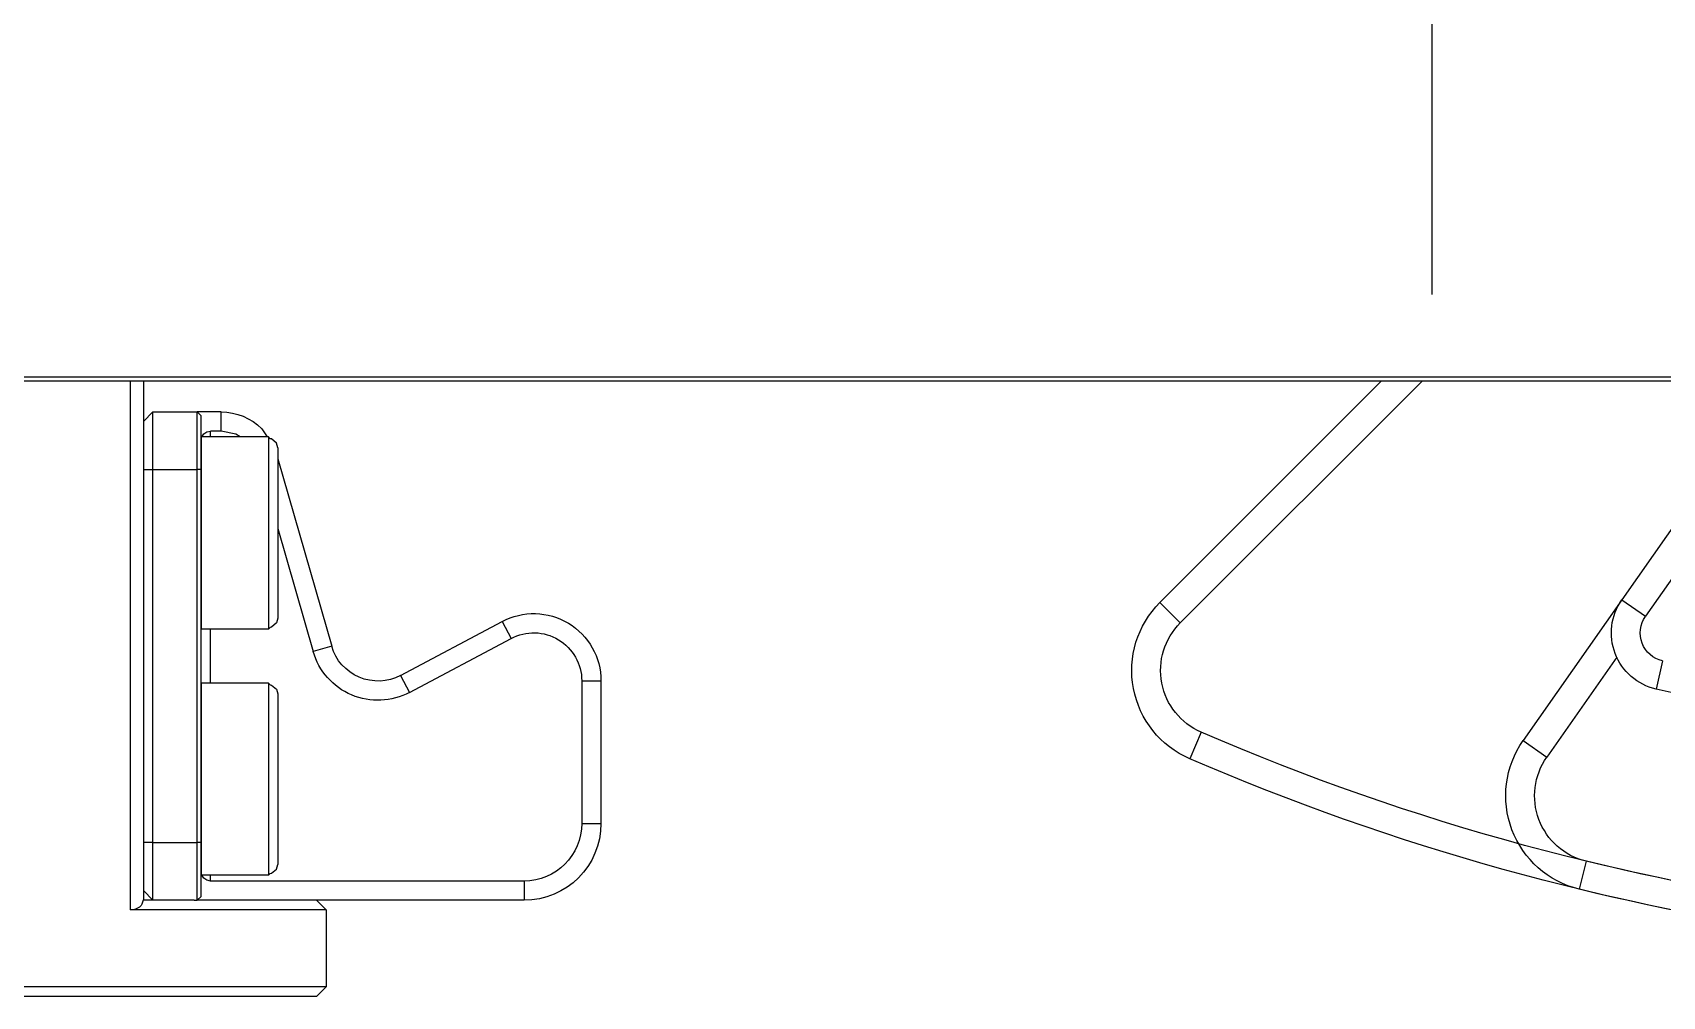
# Model space of a CAD drawing. Header units: millimetres. Extents: x -73584 to -37571, y -61249 to -50748.
# Drawn here: x -54394.5 to -54309.8, y -59307.8 to -59257.7 of the extents above; entities that cross this region are included whole.
import ezdxf

# ---------------------------------------------------------------- set-up
doc = ezdxf.new("R2010")
doc.units = ezdxf.units.MM
doc.header["$LTSCALE"] = 200
doc.layers.add('DIM', color=3, linetype='Continuous')

# ---------------------------------------------------------------- blocks, each defined once
blk = doc.blocks.new('12586')
at = {"layer": 'DIM', "color": 3}
blk.add_line((-39909.147, -54929.921), (-39909.147, -54944.921), dxfattribs=at)
blk = doc.blocks.new('LOW-HEAD-SOCKET-CAP-SCREW_DIN-7984_M6x10_A2-70_STAINLESS-STEEL_3__348', base_point=(516.25, -87.68))
at = {"color": 7, "linetype": 'Continuous'}
for p, q in [((516.579, -77.786), (516.317, -78.002)), ((516.662, -77.772), (516.579, -77.786)), ((516.75, -77.68), (516.662, -77.772)), ((516.75, -77.68), (516.75, -77.756)), ((516.75, -77.68), (520.25, -77.68)), ((520.25, -77.68), (520.25, -87.68)), ((516.317, -78.002), (516.25, -78.249)), ((516.25, -78.249), (516.25, -87.112)), ((516.317, -87.358), (516.25, -87.112)), ((516.579, -87.575), (516.317, -87.358)), ((516.662, -87.589), (516.579, -87.575)), ((516.75, -87.68), (516.662, -87.589)), ((516.75, -87.68), (520.25, -87.68))]:
    blk.add_line(p, q, dxfattribs=at)
at = {"color": 140, "linetype": 'Continuous'}
blk.add_line((516.75, -77.756), (516.75, -87.68), dxfattribs=at)
blk = doc.blocks.new('LOW-HEAD-SOCKET-CAP-SCREW_DIN-7984_M6x10_A2-70_STAINLESS-STEEL_2__349', base_point=(516.25, -74.88))
at = {"color": 7, "linetype": 'Continuous'}
for p, q in [((516.25, -65.449), (516.317, -65.202)), ((516.317, -65.202), (516.579, -64.986)), ((516.579, -64.986), (516.662, -64.972)), ((516.662, -64.972), (516.75, -64.88)), ((516.75, -64.88), (516.75, -64.956)), ((516.75, -64.88), (520.25, -64.88)), ((520.25, -64.88), (520.25, -74.88)), ((516.25, -65.449), (516.25, -74.312)), ((516.25, -74.312), (516.317, -74.558)), ((516.317, -74.558), (516.579, -74.775)), ((516.579, -74.775), (516.662, -74.789)), ((516.662, -74.789), (516.75, -74.88)), ((516.75, -74.88), (520.25, -74.88))]:
    blk.add_line(p, q, dxfattribs=at)
at = {"color": 140, "linetype": 'Continuous'}
blk.add_line((516.75, -64.956), (516.75, -74.88), dxfattribs=at)
blk = doc.blocks.new('23-D0469-A_CLAMP-HOOK_Absen-M2_9__350', base_point=(499.45, -88.98))
at = {"color": 140, "linetype": 'Continuous'}
for p, q in [((519.209, -64.58), (519.209, -63.58)), ((519.75, -64.88), (519.75, -64.58)), ((520.25, -66.58), (520.45, -66.58)), ((522.75, -66.58), (520.45, -66.58)), ((523.25, -66.58), (522.75, -66.58)), ((504.593, -74.479), (504.124, -75.361)), ((519.75, -77.68), (519.75, -74.88)), ((513.453, -75.769), (514.414, -76.045)), ((500.45, -77.569), (499.45, -77.569)), ((509.876, -77.288), (509.407, -78.171)), ((500.45, -84.98), (499.45, -84.98)), ((520.25, -85.98), (520.45, -85.98)), ((522.75, -85.98), (520.45, -85.98)), ((522.75, -85.98), (523.25, -85.98)), ((503.45, -87.98), (503.45, -88.98)), ((519.75, -87.98), (519.75, -87.68))]:
    blk.add_line(p, q, dxfattribs=at)
at = {"color": 7, "linetype": 'Continuous'}
for p, q in [((519.209, -63.58), (520.45, -63.58)), ((520.45, -63.58), (520.25, -63.78)), ((520.25, -66.58), (520.25, -63.78)), ((520.45, -66.58), (520.45, -63.58)), ((522.75, -63.58), (520.45, -63.58)), ((522.75, -66.58), (522.75, -63.58)), ((523.25, -64.08), (522.75, -63.58)), ((517.088, -64.459), (516.806, -64.88)), ((518.222, -64.88), (518.444, -64.732)), ((518.444, -64.732), (519.209, -64.58)), ((519.209, -64.58), (519.75, -64.58)), ((519.941, -64.618), (519.75, -64.58)), ((520.104, -64.727), (519.941, -64.618)), ((520.206, -64.88), (520.104, -64.727)), ((516.25, -66.016), (513.453, -75.769)), ((520.25, -85.98), (520.25, -66.58)), ((520.45, -85.98), (520.45, -66.58)), ((522.75, -85.98), (522.75, -66.58)), ((516.25, -69.644), (514.414, -76.045)), ((509.876, -77.288), (504.593, -74.479)), ((509.407, -78.171), (504.124, -75.361)), ((499.45, -77.569), (499.45, -84.98)), ((500.45, -77.569), (500.45, -84.98)), ((520.25, -88.78), (520.25, -85.98)), ((520.45, -88.98), (520.45, -85.98)), ((522.75, -88.98), (522.75, -85.98)), ((503.45, -87.98), (519.75, -87.98)), ((519.75, -87.98), (519.941, -87.942)), ((519.941, -87.942), (520.104, -87.834)), ((520.104, -87.834), (520.206, -87.68)), ((503.45, -88.98), (515.96, -88.98)), ((520.45, -88.98), (520.25, -88.78)), ((520.608, -88.98), (520.45, -88.98)), ((523.25, -88.48), (522.75, -88.98))]:
    blk.add_line(p, q, dxfattribs=at)
for centre, radius, start, end in [((519.209, -66.58), 3, 89.99995, 134.99998), ((502.95, -77.569), 3.5, 62, 180), ((502.95, -77.569), 2.5, 62, 180), ((511.05, -75.08), 3.5, 242, 344), ((511.05, -75.08), 2.5, 242, 344), ((503.45, -84.98), 4, 180, 270), ((503.45, -84.98), 3, 180, 270)]:
    blk.add_arc(centre, radius, start, end, dxfattribs=at)
blk = doc.blocks.new('PH_23-CLAMP-HOOK_2__351', base_point=(499.45, -88.98))
for name, p in [('23-D0469-A_CLAMP-HOOK_Absen-M2_9__350', (499.45, -88.98)), ('LOW-HEAD-SOCKET-CAP-SCREW_DIN-7984_M6x10_A2-70_STAINLESS-STEEL_2__349', (516.25, -74.88)), ('LOW-HEAD-SOCKET-CAP-SCREW_DIN-7984_M6x10_A2-70_STAINLESS-STEEL_3__348', (516.25, -87.68))]:
    blk.add_blockref(name, p)
blk = doc.blocks.new('23-D0467-B_ROUND-CLAMP-SUPPORT_STACKING_Absen__356', base_point=(513.75, -93.98))
at = {"color": 7, "linetype": 'Continuous'}
for p, q in [((523.25, -61.98), (523.25, -88.98)), ((536.75, -61.98), (536.75, -93.48)), ((550.75, -93.48), (550.75, -61.98)), ((564.25, -61.98), (564.25, -88.98)), ((513.75, -89.48), (514.25, -88.98)), ((515.96, -88.98), (516.916, -88.98)), ((516.916, -88.98), (520.45, -88.98)), ((520.608, -88.98), (521.455, -88.98)), ((521.455, -88.98), (523.261, -88.98)), ((523.261, -88.98), (523.326, -89.18)), ((564.174, -89.18), (564.239, -88.98)), ((566.045, -88.98), (564.239, -88.98)), ((566.892, -88.98), (566.045, -88.98)), ((570.584, -88.98), (567.05, -88.98)), ((571.54, -88.98), (570.584, -88.98)), ((573.75, -89.48), (573.25, -88.98)), ((513.75, -89.48), (523.929, -89.48)), ((513.75, -89.48), (513.75, -93.48)), ((523.326, -89.18), (523.37, -89.25)), ((523.37, -89.25), (523.456, -89.339)), ((523.456, -89.339), (523.659, -89.444)), ((523.659, -89.444), (523.717, -89.459)), ((523.717, -89.459), (523.929, -89.48)), ((563.571, -89.48), (563.783, -89.459)), ((573.75, -89.48), (563.571, -89.48)), ((563.783, -89.459), (563.841, -89.444)), ((563.841, -89.444), (564.043, -89.339)), ((564.043, -89.339), (564.13, -89.25)), ((564.13, -89.25), (564.174, -89.18)), ((573.75, -93.48), (573.75, -89.48)), ((513.75, -93.48), (534.659, -93.48)), ((513.75, -93.48), (514.25, -93.98)), ((514.25, -93.98), (534.811, -93.98)), ((536.75, -93.48), (534.659, -93.48)), ((537.25, -93.98), (534.811, -93.98)), ((537.25, -93.98), (536.75, -93.48)), ((539.75, -93.48), (536.75, -93.48)), ((539.75, -93.98), (537.25, -93.98)), ((539.75, -93.48), (547.75, -93.48)), ((539.75, -93.98), (547.75, -93.98)), ((547.75, -93.48), (550.75, -93.48)), ((547.75, -93.98), (550.25, -93.98)), ((550.75, -93.48), (550.25, -93.98)), ((552.689, -93.98), (550.25, -93.98)), ((552.841, -93.48), (550.75, -93.48)), ((573.25, -93.98), (552.689, -93.98)), ((573.75, -93.48), (552.841, -93.48)), ((573.75, -93.48), (573.25, -93.98))]:
    blk.add_line(p, q, dxfattribs=at)
at = {"color": 140, "linetype": 'Continuous'}
for p, q in [((523.929, -61.98), (523.929, -89.48)), ((534.659, -93.48), (534.659, -61.98)), ((539.75, -61.98), (539.75, -93.48)), ((547.75, -93.48), (547.75, -61.98)), ((552.841, -93.48), (552.841, -61.98)), ((563.571, -61.98), (563.571, -89.48)), ((534.659, -93.48), (534.811, -93.98)), ((539.75, -93.48), (539.75, -93.98)), ((547.75, -93.48), (547.75, -93.98)), ((552.841, -93.48), (552.689, -93.98))]:
    blk.add_line(p, q, dxfattribs=at)
blk = doc.blocks.new('23-A0232-B_ROUND-CONNECT-COMPONENTS_BASESTAND_Absen-M2_9__357', base_point=(499.45, -93.98))
for name, p in [('23-D0467-B_ROUND-CLAMP-SUPPORT_STACKING_Absen__356', (513.75, -93.98)), ('PH_23-CLAMP-HOOK_2__351', (499.45, -88.98))]:
    blk.add_blockref(name, p)
blk = doc.blocks.new('23-D1020-B_EXTRUSION-MAIN-BODY_BASESTAND-0_5m_Absen-PL__363', base_point=(418.75, -61.98))
at = {"color": 7, "linetype": 'Continuous'}
for p, q in [((434.257, -61.78), (873.608, -61.78)), ((434.174, -61.98), (873.608, -61.98))]:
    blk.add_line(p, q, dxfattribs=at)
blk = doc.blocks.new('23-D1023-B_CURAVLE-PLATE-RIGHT_Absen-PL__364', base_point=(865.652, -91.98))
at = {"color": 7, "linetype": 'Continuous'}
for p, q in [((940.86, -65.493), (946.363, -73.352)), ((939.631, -66.353), (945.134, -74.212)), ((946.363, -73.352), (951.493, -80.678)), ((946.624, -76.34), (950.264, -81.539))]:
    blk.add_line(p, q, dxfattribs=at)
at = {"color": 140, "linetype": 'Continuous'}
for p, q in [((946.363, -73.352), (945.134, -74.212)), ((944.242, -76.534), (944.578, -77.996)), ((951.493, -80.678), (950.264, -81.539)), ((948.224, -86.947), (948.579, -88.404))]:
    blk.add_line(p, q, dxfattribs=at)
at = {"color": 7, "linetype": 'Continuous'}
for centre, radius, start, end in [((918.75, 34.22), 115.15, 247.35391, 282.96183), ((943.905, -75.073), 3, 282.96183, 35), ((943.905, -75.073), 1.5, 282.96183, 35), ((947.397, -83.546), 5, 283.67191, 35), ((947.397, -83.546), 3.5, 283.67191, 35), ((918.75, 34.22), 124.7, 269.5, 283.67191), ((918.75, 34.22), 126.2, 270.17703, 283.67191)]:
    blk.add_arc(centre, radius, start, end, dxfattribs=at)
blk = doc.blocks.new('Top1', base_point=(668.75, -75.52))
at = {"color": 7, "linetype": 'Continuous'}
for p, q in [((456.75, -61.98), (469.323, -74.553)), ((458.871, -61.98), (470.383, -73.492))]:
    blk.add_line(p, q, dxfattribs=at)
at = {"color": 140, "linetype": 'Continuous'}
for p, q in [((469.323, -74.553), (470.383, -73.492)), ((468.237, -80.24), (468.832, -81.617))]:
    blk.add_line(p, q, dxfattribs=at)
at = {"color": 7, "linetype": 'Continuous'}
for centre, radius, start, end in [((466.848, -77.028), 5, 293.38123, 45), ((466.848, -77.028), 3.5, 293.38123, 45), ((418.75, 34.22), 124.7, 277, 293.38123), ((418.75, 34.22), 126.2, 277.67703, 293.38123)]:
    blk.add_arc(centre, radius, start, end, dxfattribs=at)
for name, p in [('23-D1020-B_EXTRUSION-MAIN-BODY_BASESTAND-0_5m_Absen-PL__363', (418.75, -61.98)), ('23-D1023-B_CURAVLE-PLATE-RIGHT_Absen-PL__364', (865.652, -91.98)), ('23-A0232-B_ROUND-CONNECT-COMPONENTS_BASESTAND_Absen-M2_9__357', (499.45, -93.98))]:
    blk.add_blockref(name, p)
blk = doc.blocks.new('*U1115')
at = {"xscale": -1, "rotation": 359.9999999999976}
blk.add_blockref('Top1', (0, -53.713), dxfattribs=at)
at = {"layer": 'DIM', "color": 0}
blk.add_blockref('12586', (40121.647, 54909.248), dxfattribs=at)
blk = doc.blocks.new('*U1116')
at = {"layer": 'DIM', "color": 0, "linetype": 'ByBlock', "lineweight": -2, "transparency": 16777216}
for p in [(0, 0), (500, 0)]:
    blk.add_blockref('*U1115', p, dxfattribs=at)

msp = doc.modelspace()

# ---------------------------------------------------------------- block references
at = {"layer": 'DIM', "color": 0}
msp.add_blockref('*U1116', (-54534.278, -59235.614), dxfattribs=at)

doc.saveas('drawing.dxf')
